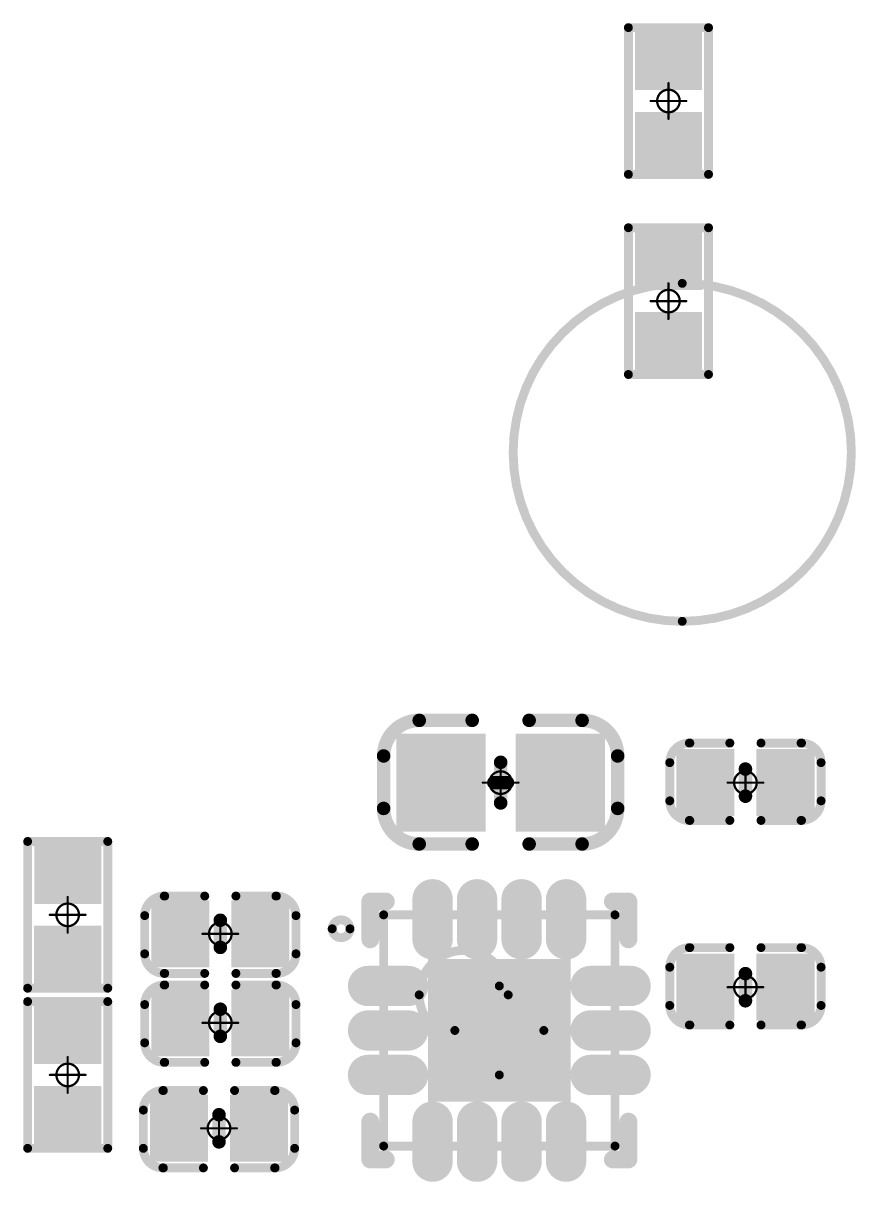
# Model space of a CAD drawing. Header units: millimetres. Extents: x 19.13 to 23.12, y 5.07 to 8.34.
# Drawn here: x 19.785 to 20.153, y 6.761 to 7.274 of the extents above; entities that cross this region are included whole.
import ezdxf

# ---------------------------------------------------------------- set-up
doc = ezdxf.new("R2010")
doc.units = ezdxf.units.MM
doc.header["$MEASUREMENT"] = 0
for name, color, linetype in [('Mechanical1', 6, 'Continuous'), ('Mechanical13', 56, 'Continuous'), ('Mechanical15', 56, 'Continuous'), ('TopLayer', 1, 'Continuous'), ('TopOverlay', 2, 'Continuous'), ('TopPaste', 8, 'Continuous'), ('TopSolder', 216, 'Continuous')]:
    doc.layers.add(name, color=color, linetype=linetype)

# ---------------------------------------------------------------- blocks, each defined once
blk = doc.blocks.new('QFN_14L_79')
at = {"layer": 'Mechanical13', "const_width": 0.00394}
for points in [[(-0.05118, 0.05118), (0.05118, 0.05118)], [(-0.05118, -0.05118), (-0.05118, 0.05118)], [(0.05118, -0.05118), (0.05118, 0.05118)], [(-0.05118, -0.05118), (0.05118, -0.05118)]]:
    blk.add_lwpolyline(points, dxfattribs=at)
at = {"layer": 'Mechanical13'}
for points, const_width in [([(-0.05217, 0.05118, 1), (-0.0502, 0.05118, 1)], 0.00197), ([(-0.05217, 0.05118, 1), (-0.0502, 0.05118, 1)], 0.00197), ([(0.0502, 0.05118, 1), (0.05217, 0.05118, 1)], 0.00197), ([(0.0502, 0.05118, 1), (0.05217, 0.05118, 1)], 0.00197), ([(0.00394, 0.01575, 1), (-0.03543, 0.01575, 1)], 0.00394), ([(-0.03642, 0.01575, 1), (-0.03445, 0.01575, 1)], 0.00197), ([(0.00295, 0.01575, 1), (0.00492, 0.01575, 1)], 0.00197), ([(-0.05217, -0.05118, 1), (-0.0502, -0.05118, 1)], 0.00197), ([(-0.05217, -0.05118, 1), (-0.0502, -0.05118, 1)], 0.00197), ([(0.0502, -0.05118, 1), (0.05217, -0.05118, 1)], 0.00197), ([(0.0502, -0.05118, 1), (0.05217, -0.05118, 1)], 0.00197)]:
    blk.add_lwpolyline(points, format="xyb", close=True, dxfattribs=dict(at, const_width=const_width))
at = {"layer": 'Mechanical15', "const_width": 0.00394}
for points in [[(0, -0.01969), (0, 0.01969)], [(-0.01969, 0), (0.01969, 0)]]:
    blk.add_lwpolyline(points, dxfattribs=at)
at = {"layer": 'Mechanical15', "const_width": 0.00197}
for points in [[(-0.00098, 0.01969, 1), (0.00098, 0.01969, 1)], [(-0.02067, 0, 1), (-0.0187, 0, 1)], [(0.0187, 0, 1), (0.02067, 0, 1)], [(-0.00098, -0.01969, 1), (0.00098, -0.01969, 1)]]:
    blk.add_lwpolyline(points, format="xyb", close=True, dxfattribs=at)
at = {"layer": 'TopLayer', "const_width": 0.00984}
for points in [[(-0.02953, 0.05807), (-0.02953, 0.04035)], [(-0.00984, 0.05807), (-0.00984, 0.04035)], [(0.00984, 0.05807), (0.00984, 0.04035)], [(0.02953, 0.05807), (0.02953, 0.04035)], [(-0.05807, 0.01969), (-0.04035, 0.01969)], [(0.04035, 0.01969), (0.05807, 0.01969)], [(-0.05807, 0), (-0.04035, 0)], [(0.04035, 0), (0.05807, 0)], [(-0.05807, -0.01969), (-0.04035, -0.01969)], [(0.04035, -0.01969), (0.05807, -0.01969)], [(-0.02953, -0.04035), (-0.02953, -0.05807)], [(-0.00984, -0.04035), (-0.00984, -0.05807)], [(0.00984, -0.04035), (0.00984, -0.05807)], [(0.02953, -0.04035), (0.02953, -0.05807)]]:
    blk.add_lwpolyline(points, dxfattribs=at)
at = {"layer": 'TopLayer', "const_width": 0.00492}
for points in [[(-0.03199, 0.05807, 1), (-0.02707, 0.05807, 1)], [(-0.0123, 0.05807, 1), (-0.00738, 0.05807, 1)], [(0.00738, 0.05807, 1), (0.0123, 0.05807, 1)], [(0.02707, 0.05807, 1), (0.03199, 0.05807, 1)], [(-0.03199, 0.04035, 1), (-0.02707, 0.04035, 1)], [(-0.0123, 0.04035, 1), (-0.00738, 0.04035, 1)], [(0.00738, 0.04035, 1), (0.0123, 0.04035, 1)], [(0.02707, 0.04035, 1), (0.03199, 0.04035, 1)], [(-0.06053, 0.01969, 1), (-0.05561, 0.01969, 1)], [(-0.04281, 0.01969, 1), (-0.03789, 0.01969, 1)], [(0.03789, 0.01969, 1), (0.04281, 0.01969, 1)], [(0.05561, 0.01969, 1), (0.06053, 0.01969, 1)], [(-0.06053, 0, 1), (-0.05561, 0, 1)], [(-0.04281, 0, 1), (-0.03789, 0, 1)], [(0.03789, 0, 1), (0.04281, 0, 1)], [(0.05561, 0, 1), (0.06053, 0, 1)], [(-0.06053, -0.01969, 1), (-0.05561, -0.01969, 1)], [(-0.04281, -0.01969, 1), (-0.03789, -0.01969, 1)], [(0.03789, -0.01969, 1), (0.04281, -0.01969, 1)], [(0.05561, -0.01969, 1), (0.06053, -0.01969, 1)], [(-0.03199, -0.04035, 1), (-0.02707, -0.04035, 1)], [(-0.0123, -0.04035, 1), (-0.00738, -0.04035, 1)], [(0.00738, -0.04035, 1), (0.0123, -0.04035, 1)], [(0.02707, -0.04035, 1), (0.03199, -0.04035, 1)], [(-0.03199, -0.05807, 1), (-0.02707, -0.05807, 1)], [(-0.0123, -0.05807, 1), (-0.00738, -0.05807, 1)], [(0.00738, -0.05807, 1), (0.0123, -0.05807, 1)], [(0.02707, -0.05807, 1), (0.03199, -0.05807, 1)]]:
    blk.add_lwpolyline(points, format="xyb", close=True, dxfattribs=at)
at = {"layer": 'TopLayer'}
blk.add_solid([(-0.02756, -0.02756), (0.02756, -0.02756), (-0.02756, 0.02756), (0.02756, 0.02756)], dxfattribs=at)
at = {"layer": 'TopOverlay', "const_width": 0.00787}
for points in [[(-0.05709, 0.05709), (-0.0502, 0.05709)], [(-0.05709, 0.04035), (-0.05709, 0.05709)], [(0.0502, 0.05709), (0.05709, 0.05709)], [(0.05709, 0.04035), (0.05709, 0.05709)], [(-0.05709, -0.05709), (-0.05709, -0.04035)], [(0.05709, -0.05709), (0.05709, -0.04035)], [(-0.05709, -0.05709), (-0.0502, -0.05709)], [(0.0502, -0.05709), (0.05709, -0.05709)]]:
    blk.add_lwpolyline(points, dxfattribs=at)
at = {"layer": 'TopOverlay'}
for points, const_width in [([(-0.05906, 0.05709, 1), (-0.05512, 0.05709, 1)], 0.00394), ([(-0.05906, 0.05709, 1), (-0.05512, 0.05709, 1)], 0.00394), ([(-0.05217, 0.05709, 1), (-0.04823, 0.05709, 1)], 0.00394), ([(0.04823, 0.05709, 1), (0.05217, 0.05709, 1)], 0.00394), ([(0.05512, 0.05709, 1), (0.05906, 0.05709, 1)], 0.00394), ([(0.05512, 0.05709, 1), (0.05906, 0.05709, 1)], 0.00394), ([(-0.06606, 0.045, 1), (-0.07394, 0.045, 1)], 0.00394), ([(-0.07492, 0.045, 1), (-0.07295, 0.045, 1)], 0.00197), ([(-0.06705, 0.045, 1), (-0.06508, 0.045, 1)], 0.00197), ([(-0.05906, 0.04035, 1), (-0.05512, 0.04035, 1)], 0.00394), ([(0.05512, 0.04035, 1), (0.05906, 0.04035, 1)], 0.00394), ([(-0.05906, -0.04035, 1), (-0.05512, -0.04035, 1)], 0.00394), ([(0.05512, -0.04035, 1), (0.05906, -0.04035, 1)], 0.00394), ([(-0.05906, -0.05709, 1), (-0.05512, -0.05709, 1)], 0.00394), ([(-0.05906, -0.05709, 1), (-0.05512, -0.05709, 1)], 0.00394), ([(-0.05217, -0.05709, 1), (-0.04823, -0.05709, 1)], 0.00394), ([(0.04823, -0.05709, 1), (0.05217, -0.05709, 1)], 0.00394), ([(0.05512, -0.05709, 1), (0.05906, -0.05709, 1)], 0.00394), ([(0.05512, -0.05709, 1), (0.05906, -0.05709, 1)], 0.00394)]:
    blk.add_lwpolyline(points, format="xyb", close=True, dxfattribs=dict(at, const_width=const_width))
at = {"layer": 'TopPaste', "const_width": 0.00984}
for points in [[(-0.02953, 0.05807), (-0.02953, 0.04035)], [(-0.00984, 0.05807), (-0.00984, 0.04035)], [(0.00984, 0.05807), (0.00984, 0.04035)], [(0.02953, 0.05807), (0.02953, 0.04035)], [(-0.05807, 0.01969), (-0.04035, 0.01969)], [(0.04035, 0.01969), (0.05807, 0.01969)], [(-0.05807, 0), (-0.04035, 0)], [(0.04035, 0), (0.05807, 0)], [(-0.05807, -0.01969), (-0.04035, -0.01969)], [(0.04035, -0.01969), (0.05807, -0.01969)], [(-0.02953, -0.04035), (-0.02953, -0.05807)], [(-0.00984, -0.04035), (-0.00984, -0.05807)], [(0.00984, -0.04035), (0.00984, -0.05807)], [(0.02953, -0.04035), (0.02953, -0.05807)]]:
    blk.add_lwpolyline(points, dxfattribs=at)
at = {"layer": 'TopPaste', "const_width": 0.00492}
for points in [[(-0.03199, 0.05807, 1), (-0.02707, 0.05807, 1)], [(-0.0123, 0.05807, 1), (-0.00738, 0.05807, 1)], [(0.00738, 0.05807, 1), (0.0123, 0.05807, 1)], [(0.02707, 0.05807, 1), (0.03199, 0.05807, 1)], [(-0.03199, 0.04035, 1), (-0.02707, 0.04035, 1)], [(-0.0123, 0.04035, 1), (-0.00738, 0.04035, 1)], [(0.00738, 0.04035, 1), (0.0123, 0.04035, 1)], [(0.02707, 0.04035, 1), (0.03199, 0.04035, 1)], [(-0.06053, 0.01969, 1), (-0.05561, 0.01969, 1)], [(-0.04281, 0.01969, 1), (-0.03789, 0.01969, 1)], [(0.03789, 0.01969, 1), (0.04281, 0.01969, 1)], [(0.05561, 0.01969, 1), (0.06053, 0.01969, 1)], [(-0.06053, 0, 1), (-0.05561, 0, 1)], [(-0.04281, 0, 1), (-0.03789, 0, 1)], [(0.03789, 0, 1), (0.04281, 0, 1)], [(0.05561, 0, 1), (0.06053, 0, 1)], [(-0.06053, -0.01969, 1), (-0.05561, -0.01969, 1)], [(-0.04281, -0.01969, 1), (-0.03789, -0.01969, 1)], [(0.03789, -0.01969, 1), (0.04281, -0.01969, 1)], [(0.05561, -0.01969, 1), (0.06053, -0.01969, 1)], [(-0.03199, -0.04035, 1), (-0.02707, -0.04035, 1)], [(-0.0123, -0.04035, 1), (-0.00738, -0.04035, 1)], [(0.00738, -0.04035, 1), (0.0123, -0.04035, 1)], [(0.02707, -0.04035, 1), (0.03199, -0.04035, 1)], [(-0.03199, -0.05807, 1), (-0.02707, -0.05807, 1)], [(-0.0123, -0.05807, 1), (-0.00738, -0.05807, 1)], [(0.00738, -0.05807, 1), (0.0123, -0.05807, 1)], [(0.02707, -0.05807, 1), (0.03199, -0.05807, 1)]]:
    blk.add_lwpolyline(points, format="xyb", close=True, dxfattribs=at)
at = {"layer": 'TopPaste'}
blk.add_solid([(-0.02756, -0.02756), (0.02756, -0.02756), (-0.02756, 0.02756), (0.02756, 0.02756)], dxfattribs=at)
at = {"layer": 'TopSolder', "const_width": 0.01784}
for points in [[(-0.02953, 0.05807), (-0.02953, 0.04035)], [(-0.00984, 0.05807), (-0.00984, 0.04035)], [(0.00984, 0.05807), (0.00984, 0.04035)], [(0.02953, 0.05807), (0.02953, 0.04035)], [(-0.05807, 0.01969), (-0.04035, 0.01969)], [(0.04035, 0.01969), (0.05807, 0.01969)], [(-0.05807, 0), (-0.04035, 0)], [(0.04035, 0), (0.05807, 0)], [(-0.05807, -0.01969), (-0.04035, -0.01969)], [(0.04035, -0.01969), (0.05807, -0.01969)], [(-0.02953, -0.04035), (-0.02953, -0.05807)], [(-0.00984, -0.04035), (-0.00984, -0.05807)], [(0.00984, -0.04035), (0.00984, -0.05807)], [(0.02953, -0.04035), (0.02953, -0.05807)]]:
    blk.add_lwpolyline(points, dxfattribs=at)
at = {"layer": 'TopSolder', "const_width": 0.00892}
for points in [[(-0.03399, 0.05807, 1), (-0.02507, 0.05807, 1)], [(-0.0143, 0.05807, 1), (-0.00538, 0.05807, 1)], [(0.00538, 0.05807, 1), (0.0143, 0.05807, 1)], [(0.02507, 0.05807, 1), (0.03399, 0.05807, 1)], [(-0.03399, 0.04035, 1), (-0.02507, 0.04035, 1)], [(-0.0143, 0.04035, 1), (-0.00538, 0.04035, 1)], [(0.00538, 0.04035, 1), (0.0143, 0.04035, 1)], [(0.02507, 0.04035, 1), (0.03399, 0.04035, 1)], [(-0.06253, 0.01969, 1), (-0.05361, 0.01969, 1)], [(-0.04481, 0.01969, 1), (-0.03589, 0.01969, 1)], [(0.03589, 0.01969, 1), (0.04481, 0.01969, 1)], [(0.05361, 0.01969, 1), (0.06253, 0.01969, 1)], [(-0.06253, 0, 1), (-0.05361, 0, 1)], [(-0.04481, 0, 1), (-0.03589, 0, 1)], [(0.03589, 0, 1), (0.04481, 0, 1)], [(0.05361, 0, 1), (0.06253, 0, 1)], [(-0.06253, -0.01969, 1), (-0.05361, -0.01969, 1)], [(-0.04481, -0.01969, 1), (-0.03589, -0.01969, 1)], [(0.03589, -0.01969, 1), (0.04481, -0.01969, 1)], [(0.05361, -0.01969, 1), (0.06253, -0.01969, 1)], [(-0.03399, -0.04035, 1), (-0.02507, -0.04035, 1)], [(-0.0143, -0.04035, 1), (-0.00538, -0.04035, 1)], [(0.00538, -0.04035, 1), (0.0143, -0.04035, 1)], [(0.02507, -0.04035, 1), (0.03399, -0.04035, 1)], [(-0.03399, -0.05807, 1), (-0.02507, -0.05807, 1)], [(-0.0143, -0.05807, 1), (-0.00538, -0.05807, 1)], [(0.00538, -0.05807, 1), (0.0143, -0.05807, 1)], [(0.02507, -0.05807, 1), (0.03399, -0.05807, 1)]]:
    blk.add_lwpolyline(points, format="xyb", close=True, dxfattribs=at)
at = {"layer": 'TopSolder'}
blk.add_solid([(-0.03156, -0.03156), (0.03156, -0.03156), (-0.03156, 0.03156), (0.03156, 0.03156)], dxfattribs=at)
blk = doc.blocks.new('CON_MINIPEX_075_SMT_RA_M2_KEYM_B_B_104')
at = {"layer": 'Mechanical1'}
for points, const_width in [([(0.07481, -0.83444, 1), (-0.0748, -0.83444, 1)], 0.00394), ([(-0.07578, -0.83444, 1), (-0.07381, -0.83444, 1)], 0.00197), ([(0.07382, -0.83444, 1), (0.07579, -0.83444, 1)], 0.00197)]:
    blk.add_lwpolyline(points, format="xyb", close=True, dxfattribs=dict(at, const_width=const_width))
blk = doc.blocks.new('C0402_114')
at = {"layer": 'Mechanical15'}
for points, const_width in [([(0.005, 0, 1), (-0.005, 0, 1)], 0.001), ([(-0.00025, 0.00788, 1), (0.00025, 0.00788, 1)], 0.0005), ([(-0.00812, 0, 1), (-0.00762, 0, 1)], 0.0005), ([(-0.00525, 0, 1), (-0.00475, 0, 1)], 0.0005), ([(0.00475, 0, 1), (0.00525, 0, 1)], 0.0005), ([(0.00763, 0, 1), (0.00813, 0, 1)], 0.0005), ([(-0.00025, -0.00787, 1), (0.00025, -0.00787, 1)], 0.0005)]:
    blk.add_lwpolyline(points, format="xyb", close=True, dxfattribs=dict(at, const_width=const_width))
at = {"layer": 'Mechanical15', "const_width": 0.001}
for points in [[(0, 0.00788), (0, -0.00787)], [(0.00788, 0), (-0.00787, 0)]]:
    blk.add_lwpolyline(points, dxfattribs=at)
at = {"layer": 'TopLayer'}
for points in [[(-0.02657, -0.01082), (-0.00886, -0.01082), (-0.02657, 0.01083), (-0.00886, 0.01083)], [(0.00886, -0.01083), (0.02657, -0.01083), (0.00886, 0.01083), (0.02657, 0.01083)]]:
    blk.add_solid(points, dxfattribs=at)
at = {"layer": 'TopOverlay', "const_width": 0.00394}
for points in [[(-0.03346, 0.00886, -0.414214), (-0.0248, 0.01752)], [(0.0248, 0.01752, -0.414214), (0.03346, 0.00886)], [(-0.0248, -0.01673, -0.414214), (-0.03346, -0.00807)], [(0.03346, -0.00807, -0.414214), (0.0248, -0.01673)]]:
    blk.add_lwpolyline(points, format="xyb", dxfattribs=at)
at = {"layer": 'TopOverlay'}
for points, const_width in [([(-0.02578, 0.01752, 1), (-0.02382, 0.01752, 1)], 0.00197), ([(-0.02559, 0.01752, 1), (-0.02362, 0.01752, 1)], 0.00197), ([(-0.00787, 0.01752, 1), (-0.0059, 0.01752, 1)], 0.00197), ([(0.00591, 0.01752, 1), (0.00787, 0.01752, 1)], 0.00197), ([(0.02362, 0.01752, 1), (0.02559, 0.01752, 1)], 0.00197), ([(0.02382, 0.01752, 1), (0.02579, 0.01752, 1)], 0.00197), ([(-0.03445, 0.00886, 1), (-0.03248, 0.00886, 1)], 0.00197), ([(-0.03445, 0.00886, 1), (-0.03248, 0.00886, 1)], 0.00197), ([(0.03248, 0.00886, 1), (0.03445, 0.00886, 1)], 0.00197), ([(0.03248, 0.00886, 1), (0.03445, 0.00886, 1)], 0.00197), ([(-0.0015, 0.006, 1), (0.0015, 0.006, 1)], 0.003), ([(-0.0015, -0.006, 1), (0.0015, -0.006, 1)], 0.003), ([(-0.03445, -0.00807, 1), (-0.03248, -0.00807, 1)], 0.00197), ([(-0.03445, -0.00807, 1), (-0.03248, -0.00807, 1)], 0.00197), ([(0.03248, -0.00807, 1), (0.03445, -0.00807, 1)], 0.00197), ([(0.03248, -0.00807, 1), (0.03445, -0.00807, 1)], 0.00197), ([(-0.02578, -0.01673, 1), (-0.02382, -0.01673, 1)], 0.00197), ([(-0.02559, -0.01673, 1), (-0.02362, -0.01673, 1)], 0.00197), ([(-0.00787, -0.01673, 1), (-0.0059, -0.01673, 1)], 0.00197), ([(0.00591, -0.01673, 1), (0.00787, -0.01673, 1)], 0.00197), ([(0.02362, -0.01673, 1), (0.02559, -0.01673, 1)], 0.00197), ([(0.02382, -0.01673, 1), (0.02579, -0.01673, 1)], 0.00197)]:
    blk.add_lwpolyline(points, format="xyb", close=True, dxfattribs=dict(at, const_width=const_width))
for points, const_width in [([(-0.00689, 0.01752), (-0.0246, 0.01752)], 0.00394), ([(0.02461, 0.01752), (0.00689, 0.01752)], 0.00394), ([(-0.03346, 0.00886), (-0.03346, -0.00807)], 0.00394), ([(0.03346, 0.00886), (0.03346, -0.00807)], 0.00394), ([(0, 0.006), (0, -0.006)], 0.006), ([(-0.00689, -0.01673), (-0.0246, -0.01673)], 0.00394), ([(0.02461, -0.01673), (0.00689, -0.01673)], 0.00394)]:
    blk.add_lwpolyline(points, dxfattribs=dict(at, const_width=const_width))
at = {"layer": 'TopPaste'}
for points in [[(-0.02657, -0.01082), (-0.00886, -0.01082), (-0.02657, 0.01083), (-0.00886, 0.01083)], [(0.00886, -0.01083), (0.02657, -0.01083), (0.00886, 0.01083), (0.02657, 0.01083)]]:
    blk.add_solid(points, dxfattribs=at)
at = {"layer": 'TopSolder'}
for points in [[(-0.03057, -0.01482), (-0.00486, -0.01482), (-0.03057, 0.01483), (-0.00486, 0.01483)], [(0.00486, -0.01483), (0.03057, -0.01483), (0.00486, 0.01483), (0.03057, 0.01483)]]:
    blk.add_solid(points, dxfattribs=at)
blk = doc.blocks.new('C0603_116')
at = {"layer": 'Mechanical15'}
for points, const_width in [([(0.005, 0, 1), (-0.005, 0, 1)], 0.001), ([(-0.00025, 0.00788, 1), (0.00025, 0.00788, 1)], 0.0005), ([(-0.00812, 0, 1), (-0.00762, 0, 1)], 0.0005), ([(-0.00525, 0, 1), (-0.00475, 0, 1)], 0.0005), ([(0.00475, 0, 1), (0.00525, 0, 1)], 0.0005), ([(0.00763, 0, 1), (0.00813, 0, 1)], 0.0005), ([(-0.00025, -0.00787, 1), (0.00025, -0.00787, 1)], 0.0005)]:
    blk.add_lwpolyline(points, format="xyb", close=True, dxfattribs=dict(at, const_width=const_width))
at = {"layer": 'Mechanical15', "const_width": 0.001}
for points in [[(0, 0.00788), (0, -0.00787)], [(0.00788, 0), (-0.00787, 0)]]:
    blk.add_lwpolyline(points, dxfattribs=at)
at = {"layer": 'TopLayer'}
for points in [[(-0.04213, -0.01772), (-0.01063, -0.01772), (-0.04213, 0.01772), (-0.01063, 0.01772)], [(0.01063, -0.01772), (0.04213, -0.01772), (0.01063, 0.01772), (0.04213, 0.01772)]]:
    blk.add_solid(points, dxfattribs=at)
at = {"layer": 'TopOverlay', "const_width": 0.00598}
for points in [[(-0.05177, 0.01142, -0.414213), (-0.03602, 0.02717)], [(0.03602, 0.02717, -0.414213), (0.05177, 0.01142)], [(-0.03602, -0.02756, -0.414213), (-0.05177, -0.01181)], [(0.05177, -0.01181, -0.414213), (0.03602, -0.02756)]]:
    blk.add_lwpolyline(points, format="xyb", dxfattribs=at)
at = {"layer": 'TopOverlay'}
for points, const_width in [([(-0.0126, 0.02717), (-0.03602, 0.02717)], 0.00598), ([(0.03602, 0.02717), (0.0126, 0.02717)], 0.00598), ([(-0.05177, 0.01142), (-0.05177, -0.01181)], 0.00598), ([(0, 0.009), (0, -0.009)], 0.006), ([(0.05177, 0.01142), (0.05177, -0.01181)], 0.00598), ([(0, 0), (-0.003, 0)], 0.006), ([(0.003, 0), (0, 0)], 0.006), ([(-0.0126, -0.02756), (-0.03602, -0.02756)], 0.00598), ([(0.03602, -0.02756), (0.0126, -0.02756)], 0.00598)]:
    blk.add_lwpolyline(points, dxfattribs=dict(at, const_width=const_width))
for points, const_width in [([(-0.03752, 0.02717, 1), (-0.03453, 0.02717, 1)], 0.00299), ([(-0.03752, 0.02717, 1), (-0.03453, 0.02717, 1)], 0.00299), ([(-0.01409, 0.02717, 1), (-0.0111, 0.02717, 1)], 0.00299), ([(0.0111, 0.02717, 1), (0.01409, 0.02717, 1)], 0.00299), ([(0.03453, 0.02717, 1), (0.03752, 0.02717, 1)], 0.00299), ([(0.03453, 0.02717, 1), (0.03752, 0.02717, 1)], 0.00299), ([(-0.05327, 0.01142, 1), (-0.05028, 0.01142, 1)], 0.00299), ([(-0.05327, 0.01142, 1), (-0.05028, 0.01142, 1)], 0.00299), ([(-0.0015, 0.009, 1), (0.0015, 0.009, 1)], 0.003), ([(0.05028, 0.01142, 1), (0.05327, 0.01142, 1)], 0.00299), ([(0.05028, 0.01142, 1), (0.05327, 0.01142, 1)], 0.00299), ([(-0.0045, 0, 1), (-0.0015, 0, 1)], 0.003), ([(-0.0015, 0, 1), (0.0015, 0, 1)], 0.003), ([(-0.0015, 0, 1), (0.0015, 0, 1)], 0.003), ([(0.0015, 0, 1), (0.0045, 0, 1)], 0.003), ([(-0.05327, -0.01181, 1), (-0.05028, -0.01181, 1)], 0.00299), ([(-0.05327, -0.01181, 1), (-0.05028, -0.01181, 1)], 0.00299), ([(-0.0015, -0.009, 1), (0.0015, -0.009, 1)], 0.003), ([(0.05028, -0.01181, 1), (0.05327, -0.01181, 1)], 0.00299), ([(0.05028, -0.01181, 1), (0.05327, -0.01181, 1)], 0.00299), ([(-0.03752, -0.02756, 1), (-0.03453, -0.02756, 1)], 0.00299), ([(-0.03752, -0.02756, 1), (-0.03453, -0.02756, 1)], 0.00299), ([(-0.01409, -0.02756, 1), (-0.0111, -0.02756, 1)], 0.00299), ([(0.0111, -0.02756, 1), (0.01409, -0.02756, 1)], 0.00299), ([(0.03453, -0.02756, 1), (0.03752, -0.02756, 1)], 0.00299), ([(0.03453, -0.02756, 1), (0.03752, -0.02756, 1)], 0.00299)]:
    blk.add_lwpolyline(points, format="xyb", close=True, dxfattribs=dict(at, const_width=const_width))
at = {"layer": 'TopPaste'}
for points in [[(-0.04213, -0.01772), (-0.01063, -0.01772), (-0.04213, 0.01772), (-0.01063, 0.01772)], [(0.01063, -0.01772), (0.04213, -0.01772), (0.01063, 0.01772), (0.04213, 0.01772)]]:
    blk.add_solid(points, dxfattribs=at)
at = {"layer": 'TopSolder'}
for points in [[(-0.04613, -0.02172), (-0.00663, -0.02172), (-0.04613, 0.02172), (-0.00663, 0.02172)], [(0.00663, -0.02172), (0.04613, -0.02172), (0.00663, 0.02172), (0.04613, 0.02172)]]:
    blk.add_solid(points, dxfattribs=at)
blk = doc.blocks.new('C0402_117')
at = {"layer": 'Mechanical15'}
for points, const_width in [([(0.005, 0, 1), (-0.005, 0, 1)], 0.001), ([(-0.00025, 0.00788, 1), (0.00025, 0.00788, 1)], 0.0005), ([(-0.00812, 0, 1), (-0.00762, 0, 1)], 0.0005), ([(-0.00525, 0, 1), (-0.00475, 0, 1)], 0.0005), ([(0.00475, 0, 1), (0.00525, 0, 1)], 0.0005), ([(0.00763, 0, 1), (0.00813, 0, 1)], 0.0005), ([(-0.00025, -0.00787, 1), (0.00025, -0.00787, 1)], 0.0005)]:
    blk.add_lwpolyline(points, format="xyb", close=True, dxfattribs=dict(at, const_width=const_width))
at = {"layer": 'Mechanical15', "const_width": 0.001}
for points in [[(0, -0.00787), (0, 0.00788)], [(-0.00787, 0), (0.00788, 0)]]:
    blk.add_lwpolyline(points, dxfattribs=at)
at = {"layer": 'TopLayer'}
for points in [[(-0.02657, -0.01082), (-0.00886, -0.01082), (-0.02657, 0.01083), (-0.00886, 0.01083)], [(0.00886, -0.01083), (0.02657, -0.01083), (0.00886, 0.01083), (0.02657, 0.01083)]]:
    blk.add_solid(points, dxfattribs=at)
at = {"layer": 'TopOverlay', "const_width": 0.00394}
for points in [[(-0.03346, 0.00886, -0.414214), (-0.0248, 0.01752)], [(0.0248, 0.01752, -0.414214), (0.03346, 0.00886)], [(-0.0248, -0.01673, -0.414214), (-0.03346, -0.00807)], [(0.03346, -0.00807, -0.414214), (0.0248, -0.01673)]]:
    blk.add_lwpolyline(points, format="xyb", dxfattribs=at)
at = {"layer": 'TopOverlay'}
for points, const_width in [([(-0.02578, 0.01752, 1), (-0.02382, 0.01752, 1)], 0.00197), ([(-0.02559, 0.01752, 1), (-0.02362, 0.01752, 1)], 0.00197), ([(-0.00787, 0.01752, 1), (-0.0059, 0.01752, 1)], 0.00197), ([(0.00591, 0.01752, 1), (0.00787, 0.01752, 1)], 0.00197), ([(0.02362, 0.01752, 1), (0.02559, 0.01752, 1)], 0.00197), ([(0.02382, 0.01752, 1), (0.02579, 0.01752, 1)], 0.00197), ([(-0.03445, 0.00886, 1), (-0.03248, 0.00886, 1)], 0.00197), ([(-0.03445, 0.00886, 1), (-0.03248, 0.00886, 1)], 0.00197), ([(0.03248, 0.00886, 1), (0.03445, 0.00886, 1)], 0.00197), ([(0.03248, 0.00886, 1), (0.03445, 0.00886, 1)], 0.00197), ([(-0.0015, 0.006, 1), (0.0015, 0.006, 1)], 0.003), ([(-0.0015, -0.006, 1), (0.0015, -0.006, 1)], 0.003), ([(-0.03445, -0.00807, 1), (-0.03248, -0.00807, 1)], 0.00197), ([(-0.03445, -0.00807, 1), (-0.03248, -0.00807, 1)], 0.00197), ([(0.03248, -0.00807, 1), (0.03445, -0.00807, 1)], 0.00197), ([(0.03248, -0.00807, 1), (0.03445, -0.00807, 1)], 0.00197), ([(-0.02578, -0.01673, 1), (-0.02382, -0.01673, 1)], 0.00197), ([(-0.02559, -0.01673, 1), (-0.02362, -0.01673, 1)], 0.00197), ([(-0.00787, -0.01673, 1), (-0.0059, -0.01673, 1)], 0.00197), ([(0.00591, -0.01673, 1), (0.00787, -0.01673, 1)], 0.00197), ([(0.02362, -0.01673, 1), (0.02559, -0.01673, 1)], 0.00197), ([(0.02382, -0.01673, 1), (0.02579, -0.01673, 1)], 0.00197)]:
    blk.add_lwpolyline(points, format="xyb", close=True, dxfattribs=dict(at, const_width=const_width))
for points, const_width in [([(-0.0246, 0.01752), (-0.00689, 0.01752)], 0.00394), ([(0.00689, 0.01752), (0.02461, 0.01752)], 0.00394), ([(-0.03346, -0.00807), (-0.03346, 0.00886)], 0.00394), ([(0.03346, -0.00807), (0.03346, 0.00886)], 0.00394), ([(0, -0.006), (0, 0.006)], 0.006), ([(-0.0246, -0.01673), (-0.00689, -0.01673)], 0.00394), ([(0.00689, -0.01673), (0.02461, -0.01673)], 0.00394)]:
    blk.add_lwpolyline(points, dxfattribs=dict(at, const_width=const_width))
at = {"layer": 'TopPaste'}
for points in [[(-0.02657, -0.01082), (-0.00886, -0.01082), (-0.02657, 0.01083), (-0.00886, 0.01083)], [(0.00886, -0.01083), (0.02657, -0.01083), (0.00886, 0.01083), (0.02657, 0.01083)]]:
    blk.add_solid(points, dxfattribs=at)
at = {"layer": 'TopSolder'}
for points in [[(-0.03057, -0.01482), (-0.00486, -0.01482), (-0.03057, 0.01483), (-0.00486, 0.01483)], [(0.00486, -0.01483), (0.03057, -0.01483), (0.00486, 0.01483), (0.03057, 0.01483)]]:
    blk.add_solid(points, dxfattribs=at)
blk = doc.blocks.new('C0402_119')
at = {"layer": 'Mechanical15'}
for points, const_width in [([(0.005, 0, 1), (-0.005, 0, 1)], 0.001), ([(-0.00025, 0.00788, 1), (0.00025, 0.00788, 1)], 0.0005), ([(-0.00812, 0, 1), (-0.00762, 0, 1)], 0.0005), ([(-0.00525, 0, 1), (-0.00475, 0, 1)], 0.0005), ([(0.00475, 0, 1), (0.00525, 0, 1)], 0.0005), ([(0.00763, 0, 1), (0.00813, 0, 1)], 0.0005), ([(-0.00025, -0.00787, 1), (0.00025, -0.00787, 1)], 0.0005)]:
    blk.add_lwpolyline(points, format="xyb", close=True, dxfattribs=dict(at, const_width=const_width))
at = {"layer": 'Mechanical15', "const_width": 0.001}
for points in [[(0, 0.00788), (0, -0.00787)], [(0.00788, 0), (-0.00787, 0)]]:
    blk.add_lwpolyline(points, dxfattribs=at)
at = {"layer": 'TopLayer'}
for points in [[(-0.02657, -0.01082), (-0.00886, -0.01082), (-0.02657, 0.01083), (-0.00886, 0.01083)], [(0.00886, -0.01083), (0.02657, -0.01083), (0.00886, 0.01083), (0.02657, 0.01083)]]:
    blk.add_solid(points, dxfattribs=at)
at = {"layer": 'TopOverlay', "const_width": 0.00394}
for points in [[(-0.03346, 0.00886, -0.414214), (-0.0248, 0.01752)], [(0.0248, 0.01752, -0.414214), (0.03346, 0.00886)], [(-0.0248, -0.01673, -0.414214), (-0.03346, -0.00807)], [(0.03346, -0.00807, -0.414214), (0.0248, -0.01673)]]:
    blk.add_lwpolyline(points, format="xyb", dxfattribs=at)
at = {"layer": 'TopOverlay'}
for points, const_width in [([(-0.02578, 0.01752, 1), (-0.02382, 0.01752, 1)], 0.00197), ([(-0.02559, 0.01752, 1), (-0.02362, 0.01752, 1)], 0.00197), ([(-0.00787, 0.01752, 1), (-0.0059, 0.01752, 1)], 0.00197), ([(0.00591, 0.01752, 1), (0.00787, 0.01752, 1)], 0.00197), ([(0.02362, 0.01752, 1), (0.02559, 0.01752, 1)], 0.00197), ([(0.02382, 0.01752, 1), (0.02579, 0.01752, 1)], 0.00197), ([(-0.03445, 0.00886, 1), (-0.03248, 0.00886, 1)], 0.00197), ([(-0.03445, 0.00886, 1), (-0.03248, 0.00886, 1)], 0.00197), ([(0.03248, 0.00886, 1), (0.03445, 0.00886, 1)], 0.00197), ([(0.03248, 0.00886, 1), (0.03445, 0.00886, 1)], 0.00197), ([(-0.0015, 0.006, 1), (0.0015, 0.006, 1)], 0.003), ([(-0.0015, -0.006, 1), (0.0015, -0.006, 1)], 0.003), ([(-0.03445, -0.00807, 1), (-0.03248, -0.00807, 1)], 0.00197), ([(-0.03445, -0.00807, 1), (-0.03248, -0.00807, 1)], 0.00197), ([(0.03248, -0.00807, 1), (0.03445, -0.00807, 1)], 0.00197), ([(0.03248, -0.00807, 1), (0.03445, -0.00807, 1)], 0.00197), ([(-0.02578, -0.01673, 1), (-0.02382, -0.01673, 1)], 0.00197), ([(-0.02559, -0.01673, 1), (-0.02362, -0.01673, 1)], 0.00197), ([(-0.00787, -0.01673, 1), (-0.0059, -0.01673, 1)], 0.00197), ([(0.00591, -0.01673, 1), (0.00787, -0.01673, 1)], 0.00197), ([(0.02362, -0.01673, 1), (0.02559, -0.01673, 1)], 0.00197), ([(0.02382, -0.01673, 1), (0.02579, -0.01673, 1)], 0.00197)]:
    blk.add_lwpolyline(points, format="xyb", close=True, dxfattribs=dict(at, const_width=const_width))
for points, const_width in [([(-0.00689, 0.01752), (-0.0246, 0.01752)], 0.00394), ([(0.02461, 0.01752), (0.00689, 0.01752)], 0.00394), ([(-0.03346, 0.00886), (-0.03346, -0.00807)], 0.00394), ([(0.03346, 0.00886), (0.03346, -0.00807)], 0.00394), ([(0, 0.006), (0, -0.006)], 0.006), ([(-0.00689, -0.01673), (-0.0246, -0.01673)], 0.00394), ([(0.02461, -0.01673), (0.00689, -0.01673)], 0.00394)]:
    blk.add_lwpolyline(points, dxfattribs=dict(at, const_width=const_width))
at = {"layer": 'TopPaste'}
for points in [[(-0.02657, -0.01082), (-0.00886, -0.01082), (-0.02657, 0.01083), (-0.00886, 0.01083)], [(0.00886, -0.01083), (0.02657, -0.01083), (0.00886, 0.01083), (0.02657, 0.01083)]]:
    blk.add_solid(points, dxfattribs=at)
at = {"layer": 'TopSolder'}
for points in [[(-0.03057, -0.01482), (-0.00486, -0.01482), (-0.03057, 0.01483), (-0.00486, 0.01483)], [(0.00486, -0.01483), (0.03057, -0.01483), (0.00486, 0.01483), (0.03057, 0.01483)]]:
    blk.add_solid(points, dxfattribs=at)
blk = doc.blocks.new('C0402_120')
at = {"layer": 'Mechanical15'}
for points, const_width in [([(0.005, 0, 1), (-0.005, 0, 1)], 0.001), ([(-0.00025, 0.00788, 1), (0.00025, 0.00788, 1)], 0.0005), ([(-0.00812, 0, 1), (-0.00762, 0, 1)], 0.0005), ([(-0.00525, 0, 1), (-0.00475, 0, 1)], 0.0005), ([(0.00475, 0, 1), (0.00525, 0, 1)], 0.0005), ([(0.00763, 0, 1), (0.00813, 0, 1)], 0.0005), ([(-0.00025, -0.00787, 1), (0.00025, -0.00787, 1)], 0.0005)]:
    blk.add_lwpolyline(points, format="xyb", close=True, dxfattribs=dict(at, const_width=const_width))
at = {"layer": 'Mechanical15', "const_width": 0.001}
for points in [[(0, -0.00787), (0, 0.00788)], [(-0.00787, 0), (0.00788, 0)]]:
    blk.add_lwpolyline(points, dxfattribs=at)
at = {"layer": 'TopLayer'}
for points in [[(-0.02657, -0.01082), (-0.00886, -0.01082), (-0.02657, 0.01083), (-0.00886, 0.01083)], [(0.00886, -0.01083), (0.02657, -0.01083), (0.00886, 0.01083), (0.02657, 0.01083)]]:
    blk.add_solid(points, dxfattribs=at)
at = {"layer": 'TopOverlay', "const_width": 0.00394}
for points in [[(-0.03346, 0.00886, -0.414214), (-0.0248, 0.01752)], [(0.0248, 0.01752, -0.414214), (0.03346, 0.00886)], [(-0.0248, -0.01673, -0.414214), (-0.03346, -0.00807)], [(0.03346, -0.00807, -0.414214), (0.0248, -0.01673)]]:
    blk.add_lwpolyline(points, format="xyb", dxfattribs=at)
at = {"layer": 'TopOverlay'}
for points, const_width in [([(-0.02578, 0.01752, 1), (-0.02382, 0.01752, 1)], 0.00197), ([(-0.02559, 0.01752, 1), (-0.02362, 0.01752, 1)], 0.00197), ([(-0.00787, 0.01752, 1), (-0.0059, 0.01752, 1)], 0.00197), ([(0.00591, 0.01752, 1), (0.00787, 0.01752, 1)], 0.00197), ([(0.02362, 0.01752, 1), (0.02559, 0.01752, 1)], 0.00197), ([(0.02382, 0.01752, 1), (0.02579, 0.01752, 1)], 0.00197), ([(-0.03445, 0.00886, 1), (-0.03248, 0.00886, 1)], 0.00197), ([(-0.03445, 0.00886, 1), (-0.03248, 0.00886, 1)], 0.00197), ([(0.03248, 0.00886, 1), (0.03445, 0.00886, 1)], 0.00197), ([(0.03248, 0.00886, 1), (0.03445, 0.00886, 1)], 0.00197), ([(-0.0015, 0.006, 1), (0.0015, 0.006, 1)], 0.003), ([(-0.0015, -0.006, 1), (0.0015, -0.006, 1)], 0.003), ([(-0.03445, -0.00807, 1), (-0.03248, -0.00807, 1)], 0.00197), ([(-0.03445, -0.00807, 1), (-0.03248, -0.00807, 1)], 0.00197), ([(0.03248, -0.00807, 1), (0.03445, -0.00807, 1)], 0.00197), ([(0.03248, -0.00807, 1), (0.03445, -0.00807, 1)], 0.00197), ([(-0.02578, -0.01673, 1), (-0.02382, -0.01673, 1)], 0.00197), ([(-0.02559, -0.01673, 1), (-0.02362, -0.01673, 1)], 0.00197), ([(-0.00787, -0.01673, 1), (-0.0059, -0.01673, 1)], 0.00197), ([(0.00591, -0.01673, 1), (0.00787, -0.01673, 1)], 0.00197), ([(0.02362, -0.01673, 1), (0.02559, -0.01673, 1)], 0.00197), ([(0.02382, -0.01673, 1), (0.02579, -0.01673, 1)], 0.00197)]:
    blk.add_lwpolyline(points, format="xyb", close=True, dxfattribs=dict(at, const_width=const_width))
for points, const_width in [([(-0.0246, 0.01752), (-0.00689, 0.01752)], 0.00394), ([(0.00689, 0.01752), (0.02461, 0.01752)], 0.00394), ([(-0.03346, -0.00807), (-0.03346, 0.00886)], 0.00394), ([(0.03346, -0.00807), (0.03346, 0.00886)], 0.00394), ([(0, -0.006), (0, 0.006)], 0.006), ([(-0.0246, -0.01673), (-0.00689, -0.01673)], 0.00394), ([(0.00689, -0.01673), (0.02461, -0.01673)], 0.00394)]:
    blk.add_lwpolyline(points, dxfattribs=dict(at, const_width=const_width))
at = {"layer": 'TopPaste'}
for points in [[(-0.02657, -0.01082), (-0.00886, -0.01082), (-0.02657, 0.01083), (-0.00886, 0.01083)], [(0.00886, -0.01083), (0.02657, -0.01083), (0.00886, 0.01083), (0.02657, 0.01083)]]:
    blk.add_solid(points, dxfattribs=at)
at = {"layer": 'TopSolder'}
for points in [[(-0.03057, -0.01482), (-0.00486, -0.01482), (-0.03057, 0.01483), (-0.00486, 0.01483)], [(0.00486, -0.01483), (0.03057, -0.01483), (0.00486, 0.01483), (0.03057, 0.01483)]]:
    blk.add_solid(points, dxfattribs=at)
blk = doc.blocks.new('C0402_121')
at = {"layer": 'Mechanical15'}
for points, const_width in [([(0.005, 0, 1), (-0.005, 0, 1)], 0.001), ([(-0.00025, 0.00788, 1), (0.00025, 0.00788, 1)], 0.0005), ([(-0.00812, 0, 1), (-0.00762, 0, 1)], 0.0005), ([(-0.00525, 0, 1), (-0.00475, 0, 1)], 0.0005), ([(0.00475, 0, 1), (0.00525, 0, 1)], 0.0005), ([(0.00763, 0, 1), (0.00813, 0, 1)], 0.0005), ([(-0.00025, -0.00787, 1), (0.00025, -0.00787, 1)], 0.0005)]:
    blk.add_lwpolyline(points, format="xyb", close=True, dxfattribs=dict(at, const_width=const_width))
at = {"layer": 'Mechanical15', "const_width": 0.001}
for points in [[(0, 0.00788), (0, -0.00787)], [(0.00788, 0), (-0.00787, 0)]]:
    blk.add_lwpolyline(points, dxfattribs=at)
at = {"layer": 'TopLayer'}
for points in [[(-0.02657, -0.01082), (-0.00886, -0.01082), (-0.02657, 0.01083), (-0.00886, 0.01083)], [(0.00886, -0.01083), (0.02657, -0.01083), (0.00886, 0.01083), (0.02657, 0.01083)]]:
    blk.add_solid(points, dxfattribs=at)
at = {"layer": 'TopOverlay', "const_width": 0.00394}
for points in [[(-0.03346, 0.00886, -0.414214), (-0.0248, 0.01752)], [(0.0248, 0.01752, -0.414214), (0.03346, 0.00886)], [(-0.0248, -0.01673, -0.414214), (-0.03346, -0.00807)], [(0.03346, -0.00807, -0.414214), (0.0248, -0.01673)]]:
    blk.add_lwpolyline(points, format="xyb", dxfattribs=at)
at = {"layer": 'TopOverlay'}
for points, const_width in [([(-0.02578, 0.01752, 1), (-0.02382, 0.01752, 1)], 0.00197), ([(-0.02559, 0.01752, 1), (-0.02362, 0.01752, 1)], 0.00197), ([(-0.00787, 0.01752, 1), (-0.0059, 0.01752, 1)], 0.00197), ([(0.00591, 0.01752, 1), (0.00787, 0.01752, 1)], 0.00197), ([(0.02362, 0.01752, 1), (0.02559, 0.01752, 1)], 0.00197), ([(0.02382, 0.01752, 1), (0.02579, 0.01752, 1)], 0.00197), ([(-0.03445, 0.00886, 1), (-0.03248, 0.00886, 1)], 0.00197), ([(-0.03445, 0.00886, 1), (-0.03248, 0.00886, 1)], 0.00197), ([(0.03248, 0.00886, 1), (0.03445, 0.00886, 1)], 0.00197), ([(0.03248, 0.00886, 1), (0.03445, 0.00886, 1)], 0.00197), ([(-0.0015, 0.006, 1), (0.0015, 0.006, 1)], 0.003), ([(-0.0015, -0.006, 1), (0.0015, -0.006, 1)], 0.003), ([(-0.03445, -0.00807, 1), (-0.03248, -0.00807, 1)], 0.00197), ([(-0.03445, -0.00807, 1), (-0.03248, -0.00807, 1)], 0.00197), ([(0.03248, -0.00807, 1), (0.03445, -0.00807, 1)], 0.00197), ([(0.03248, -0.00807, 1), (0.03445, -0.00807, 1)], 0.00197), ([(-0.02578, -0.01673, 1), (-0.02382, -0.01673, 1)], 0.00197), ([(-0.02559, -0.01673, 1), (-0.02362, -0.01673, 1)], 0.00197), ([(-0.00787, -0.01673, 1), (-0.0059, -0.01673, 1)], 0.00197), ([(0.00591, -0.01673, 1), (0.00787, -0.01673, 1)], 0.00197), ([(0.02362, -0.01673, 1), (0.02559, -0.01673, 1)], 0.00197), ([(0.02382, -0.01673, 1), (0.02579, -0.01673, 1)], 0.00197)]:
    blk.add_lwpolyline(points, format="xyb", close=True, dxfattribs=dict(at, const_width=const_width))
for points, const_width in [([(-0.00689, 0.01752), (-0.0246, 0.01752)], 0.00394), ([(0.02461, 0.01752), (0.00689, 0.01752)], 0.00394), ([(-0.03346, 0.00886), (-0.03346, -0.00807)], 0.00394), ([(0.03346, 0.00886), (0.03346, -0.00807)], 0.00394), ([(0, 0.006), (0, -0.006)], 0.006), ([(-0.00689, -0.01673), (-0.0246, -0.01673)], 0.00394), ([(0.02461, -0.01673), (0.00689, -0.01673)], 0.00394)]:
    blk.add_lwpolyline(points, dxfattribs=dict(at, const_width=const_width))
at = {"layer": 'TopPaste'}
for points in [[(-0.02657, -0.01082), (-0.00886, -0.01082), (-0.02657, 0.01083), (-0.00886, 0.01083)], [(0.00886, -0.01083), (0.02657, -0.01083), (0.00886, 0.01083), (0.02657, 0.01083)]]:
    blk.add_solid(points, dxfattribs=at)
at = {"layer": 'TopSolder'}
for points in [[(-0.03057, -0.01482), (-0.00486, -0.01482), (-0.03057, 0.01483), (-0.00486, 0.01483)], [(0.00486, -0.01483), (0.03057, -0.01483), (0.00486, 0.01483), (0.03057, 0.01483)]]:
    blk.add_solid(points, dxfattribs=at)
blk = doc.blocks.new('R0402_317')
at = {"layer": 'Mechanical15'}
for points, const_width in [([(0.005, 0, 1), (-0.005, 0, 1)], 0.001), ([(-0.00025, 0.00787, 1), (0.00025, 0.00787, 1)], 0.0005), ([(-0.00812, 0, 1), (-0.00762, 0, 1)], 0.0005), ([(-0.00525, 0, 1), (-0.00475, 0, 1)], 0.0005), ([(0.00475, 0, 1), (0.00525, 0, 1)], 0.0005), ([(0.00762, 0, 1), (0.00812, 0, 1)], 0.0005), ([(-0.00025, -0.00787, 1), (0.00025, -0.00787, 1)], 0.0005)]:
    blk.add_lwpolyline(points, format="xyb", close=True, dxfattribs=dict(at, const_width=const_width))
at = {"layer": 'Mechanical15', "const_width": 0.001}
for points in [[(0, -0.00787), (0, 0.00787)], [(0.00787, 0), (-0.00787, 0)]]:
    blk.add_lwpolyline(points, dxfattribs=at)
at = {"layer": 'TopLayer'}
for points in [[(-0.02657, -0.01082), (-0.00886, -0.01082), (-0.02657, 0.01083), (-0.00886, 0.01083)], [(0.00886, -0.01083), (0.02657, -0.01083), (0.00886, 0.01083), (0.02657, 0.01083)]]:
    blk.add_solid(points, dxfattribs=at)
at = {"layer": 'TopOverlay', "const_width": 0.00394}
for points in [[(0.03248, 0.01772), (-0.03248, 0.01772)], [(-0.03248, -0.01772), (-0.03248, 0.01772)], [(0.03248, -0.01772), (0.03248, 0.01772)], [(0.03248, -0.01772), (-0.03248, -0.01772)]]:
    blk.add_lwpolyline(points, dxfattribs=at)
at = {"layer": 'TopOverlay', "const_width": 0.00197}
for points in [[(-0.03346, 0.01772, 1), (-0.0315, 0.01772, 1)], [(-0.03346, 0.01772, 1), (-0.0315, 0.01772, 1)], [(0.0315, 0.01772, 1), (0.03346, 0.01772, 1)], [(0.0315, 0.01772, 1), (0.03346, 0.01772, 1)], [(-0.03346, -0.01772, 1), (-0.0315, -0.01772, 1)], [(-0.03346, -0.01772, 1), (-0.0315, -0.01772, 1)], [(0.0315, -0.01772, 1), (0.03346, -0.01772, 1)], [(0.0315, -0.01772, 1), (0.03346, -0.01772, 1)]]:
    blk.add_lwpolyline(points, format="xyb", close=True, dxfattribs=at)
at = {"layer": 'TopPaste'}
for points in [[(-0.02657, -0.01082), (-0.00886, -0.01082), (-0.02657, 0.01083), (-0.00886, 0.01083)], [(0.00886, -0.01083), (0.02657, -0.01083), (0.00886, 0.01083), (0.02657, 0.01083)]]:
    blk.add_solid(points, dxfattribs=at)
at = {"layer": 'TopSolder'}
for points in [[(-0.03057, -0.01482), (-0.00486, -0.01482), (-0.03057, 0.01483), (-0.00486, 0.01483)], [(0.00486, -0.01483), (0.03057, -0.01483), (0.00486, 0.01483), (0.03057, 0.01483)]]:
    blk.add_solid(points, dxfattribs=at)
blk = doc.blocks.new('R0402_318')
at = {"layer": 'Mechanical15'}
for points, const_width in [([(0.005, 0, 1), (-0.005, 0, 1)], 0.001), ([(-0.00025, 0.00787, 1), (0.00025, 0.00787, 1)], 0.0005), ([(-0.00812, 0, 1), (-0.00762, 0, 1)], 0.0005), ([(-0.00525, 0, 1), (-0.00475, 0, 1)], 0.0005), ([(0.00475, 0, 1), (0.00525, 0, 1)], 0.0005), ([(0.00762, 0, 1), (0.00812, 0, 1)], 0.0005), ([(-0.00025, -0.00787, 1), (0.00025, -0.00787, 1)], 0.0005)]:
    blk.add_lwpolyline(points, format="xyb", close=True, dxfattribs=dict(at, const_width=const_width))
at = {"layer": 'Mechanical15', "const_width": 0.001}
for points in [[(0, 0.00787), (0, -0.00787)], [(-0.00787, 0), (0.00787, 0)]]:
    blk.add_lwpolyline(points, dxfattribs=at)
at = {"layer": 'TopLayer'}
for points in [[(-0.02657, -0.01082), (-0.00886, -0.01082), (-0.02657, 0.01083), (-0.00886, 0.01083)], [(0.00886, -0.01083), (0.02657, -0.01083), (0.00886, 0.01083), (0.02657, 0.01083)]]:
    blk.add_solid(points, dxfattribs=at)
at = {"layer": 'TopOverlay', "const_width": 0.00394}
for points in [[(-0.03248, 0.01772), (0.03248, 0.01772)], [(-0.03248, 0.01772), (-0.03248, -0.01772)], [(0.03248, 0.01772), (0.03248, -0.01772)], [(-0.03248, -0.01772), (0.03248, -0.01772)]]:
    blk.add_lwpolyline(points, dxfattribs=at)
at = {"layer": 'TopOverlay', "const_width": 0.00197}
for points in [[(-0.03346, 0.01772, 1), (-0.0315, 0.01772, 1)], [(-0.03346, 0.01772, 1), (-0.0315, 0.01772, 1)], [(0.0315, 0.01772, 1), (0.03346, 0.01772, 1)], [(0.0315, 0.01772, 1), (0.03346, 0.01772, 1)], [(-0.03346, -0.01772, 1), (-0.0315, -0.01772, 1)], [(-0.03346, -0.01772, 1), (-0.0315, -0.01772, 1)], [(0.0315, -0.01772, 1), (0.03346, -0.01772, 1)], [(0.0315, -0.01772, 1), (0.03346, -0.01772, 1)]]:
    blk.add_lwpolyline(points, format="xyb", close=True, dxfattribs=at)
at = {"layer": 'TopPaste'}
for points in [[(-0.02657, -0.01082), (-0.00886, -0.01082), (-0.02657, 0.01083), (-0.00886, 0.01083)], [(0.00886, -0.01083), (0.02657, -0.01083), (0.00886, 0.01083), (0.02657, 0.01083)]]:
    blk.add_solid(points, dxfattribs=at)
at = {"layer": 'TopSolder'}
for points in [[(-0.03057, -0.01482), (-0.00486, -0.01482), (-0.03057, 0.01483), (-0.00486, 0.01483)], [(0.00486, -0.01483), (0.03057, -0.01483), (0.00486, 0.01483), (0.03057, 0.01483)]]:
    blk.add_solid(points, dxfattribs=at)
blk = doc.blocks.new('R0402_495')
at = {"layer": 'Mechanical15'}
for points, const_width in [([(0.005, 0, 1), (-0.005, 0, 1)], 0.001), ([(-0.00025, 0.00787, 1), (0.00025, 0.00787, 1)], 0.0005), ([(-0.00812, 0, 1), (-0.00762, 0, 1)], 0.0005), ([(-0.00525, 0, 1), (-0.00475, 0, 1)], 0.0005), ([(0.00475, 0, 1), (0.00525, 0, 1)], 0.0005), ([(0.00762, 0, 1), (0.00812, 0, 1)], 0.0005), ([(-0.00025, -0.00787, 1), (0.00025, -0.00787, 1)], 0.0005)]:
    blk.add_lwpolyline(points, format="xyb", close=True, dxfattribs=dict(at, const_width=const_width))
at = {"layer": 'Mechanical15', "const_width": 0.001}
for points in [[(0, -0.00787), (0, 0.00787)], [(0.00787, 0), (-0.00787, 0)]]:
    blk.add_lwpolyline(points, dxfattribs=at)
at = {"layer": 'TopLayer'}
for points in [[(-0.02657, -0.01082), (-0.00886, -0.01082), (-0.02657, 0.01083), (-0.00886, 0.01083)], [(0.00886, -0.01083), (0.02657, -0.01083), (0.00886, 0.01083), (0.02657, 0.01083)]]:
    blk.add_solid(points, dxfattribs=at)
at = {"layer": 'TopOverlay', "const_width": 0.00394}
for points in [[(-0.03248, -0.01772), (-0.03248, 0.01772)], [(0.03248, 0.01772), (-0.03248, 0.01772)], [(0.03248, -0.01772), (0.03248, 0.01772)], [(0.03248, -0.01772), (-0.03248, -0.01772)]]:
    blk.add_lwpolyline(points, dxfattribs=at)
at = {"layer": 'TopOverlay', "const_width": 0.00197}
for points in [[(-0.03346, 0.01772, 1), (-0.0315, 0.01772, 1)], [(-0.03346, 0.01772, 1), (-0.0315, 0.01772, 1)], [(0.0315, 0.01772, 1), (0.03346, 0.01772, 1)], [(0.0315, 0.01772, 1), (0.03346, 0.01772, 1)], [(-0.03346, -0.01772, 1), (-0.0315, -0.01772, 1)], [(-0.03346, -0.01772, 1), (-0.0315, -0.01772, 1)], [(0.0315, -0.01772, 1), (0.03346, -0.01772, 1)], [(0.0315, -0.01772, 1), (0.03346, -0.01772, 1)]]:
    blk.add_lwpolyline(points, format="xyb", close=True, dxfattribs=at)
at = {"layer": 'TopPaste'}
for points in [[(-0.02657, -0.01082), (-0.00886, -0.01082), (-0.02657, 0.01083), (-0.00886, 0.01083)], [(0.00886, -0.01083), (0.02657, -0.01083), (0.00886, 0.01083), (0.02657, 0.01083)]]:
    blk.add_solid(points, dxfattribs=at)
at = {"layer": 'TopSolder'}
for points in [[(-0.03057, -0.01482), (-0.00486, -0.01482), (-0.03057, 0.01483), (-0.00486, 0.01483)], [(0.00486, -0.01483), (0.03057, -0.01483), (0.00486, 0.01483), (0.03057, 0.01483)]]:
    blk.add_solid(points, dxfattribs=at)
blk = doc.blocks.new('R0402_496')
at = {"layer": 'Mechanical15'}
for points, const_width in [([(0.005, 0, 1), (-0.005, 0, 1)], 0.001), ([(-0.00025, 0.00787, 1), (0.00025, 0.00787, 1)], 0.0005), ([(-0.00812, 0, 1), (-0.00762, 0, 1)], 0.0005), ([(-0.00525, 0, 1), (-0.00475, 0, 1)], 0.0005), ([(0.00475, 0, 1), (0.00525, 0, 1)], 0.0005), ([(0.00762, 0, 1), (0.00812, 0, 1)], 0.0005), ([(-0.00025, -0.00787, 1), (0.00025, -0.00787, 1)], 0.0005)]:
    blk.add_lwpolyline(points, format="xyb", close=True, dxfattribs=dict(at, const_width=const_width))
at = {"layer": 'Mechanical15', "const_width": 0.001}
for points in [[(0, 0.00787), (0, -0.00787)], [(-0.00787, 0), (0.00787, 0)]]:
    blk.add_lwpolyline(points, dxfattribs=at)
at = {"layer": 'TopLayer'}
for points in [[(-0.02657, -0.01082), (-0.00886, -0.01082), (-0.02657, 0.01083), (-0.00886, 0.01083)], [(0.00886, -0.01083), (0.02657, -0.01083), (0.00886, 0.01083), (0.02657, 0.01083)]]:
    blk.add_solid(points, dxfattribs=at)
at = {"layer": 'TopOverlay', "const_width": 0.00394}
for points in [[(-0.03248, 0.01772), (-0.03248, -0.01772)], [(-0.03248, 0.01772), (0.03248, 0.01772)], [(0.03248, 0.01772), (0.03248, -0.01772)], [(-0.03248, -0.01772), (0.03248, -0.01772)]]:
    blk.add_lwpolyline(points, dxfattribs=at)
at = {"layer": 'TopOverlay', "const_width": 0.00197}
for points in [[(-0.03346, 0.01772, 1), (-0.0315, 0.01772, 1)], [(-0.03346, 0.01772, 1), (-0.0315, 0.01772, 1)], [(0.0315, 0.01772, 1), (0.03346, 0.01772, 1)], [(0.0315, 0.01772, 1), (0.03346, 0.01772, 1)], [(-0.03346, -0.01772, 1), (-0.0315, -0.01772, 1)], [(-0.03346, -0.01772, 1), (-0.0315, -0.01772, 1)], [(0.0315, -0.01772, 1), (0.03346, -0.01772, 1)], [(0.0315, -0.01772, 1), (0.03346, -0.01772, 1)]]:
    blk.add_lwpolyline(points, format="xyb", close=True, dxfattribs=at)
at = {"layer": 'TopPaste'}
for points in [[(-0.02657, -0.01082), (-0.00886, -0.01082), (-0.02657, 0.01083), (-0.00886, 0.01083)], [(0.00886, -0.01083), (0.02657, -0.01083), (0.00886, 0.01083), (0.02657, 0.01083)]]:
    blk.add_solid(points, dxfattribs=at)
at = {"layer": 'TopSolder'}
for points in [[(-0.03057, -0.01482), (-0.00486, -0.01482), (-0.03057, 0.01483), (-0.00486, 0.01483)], [(0.00486, -0.01483), (0.03057, -0.01483), (0.00486, 0.01483), (0.03057, 0.01483)]]:
    blk.add_solid(points, dxfattribs=at)

msp = doc.modelspace()

# ---------------------------------------------------------------- block references
for name, p, rotation in [('CON_MINIPEX_075_SMT_RA_M2_KEYM_B_B_104', (20.91058, 7.08374), 270), ('R0402_495', (20.07003, 7.23925), 90), ('R0402_496', (20.07003, 7.15067), 270), ('C0603_116', (19.99581, 6.93754), 180), ('C0402_117', (20.10408, 6.93754), 360), ('R0402_318', (19.80428, 6.87902), 270), ('QFN_14L_79', (19.99522, 6.82784), 360), ('C0402_119', (19.8718, 6.87061), 180), ('C0402_120', (20.10408, 6.84699), 360), ('C0402_114', (19.8718, 6.83124), 180), ('R0402_317', (19.80428, 6.80815), 90), ('C0402_121', (19.87121, 6.78453), 180)]:
    msp.add_blockref(name, p, dxfattribs=dict(rotation=rotation))

doc.saveas('drawing.dxf')
